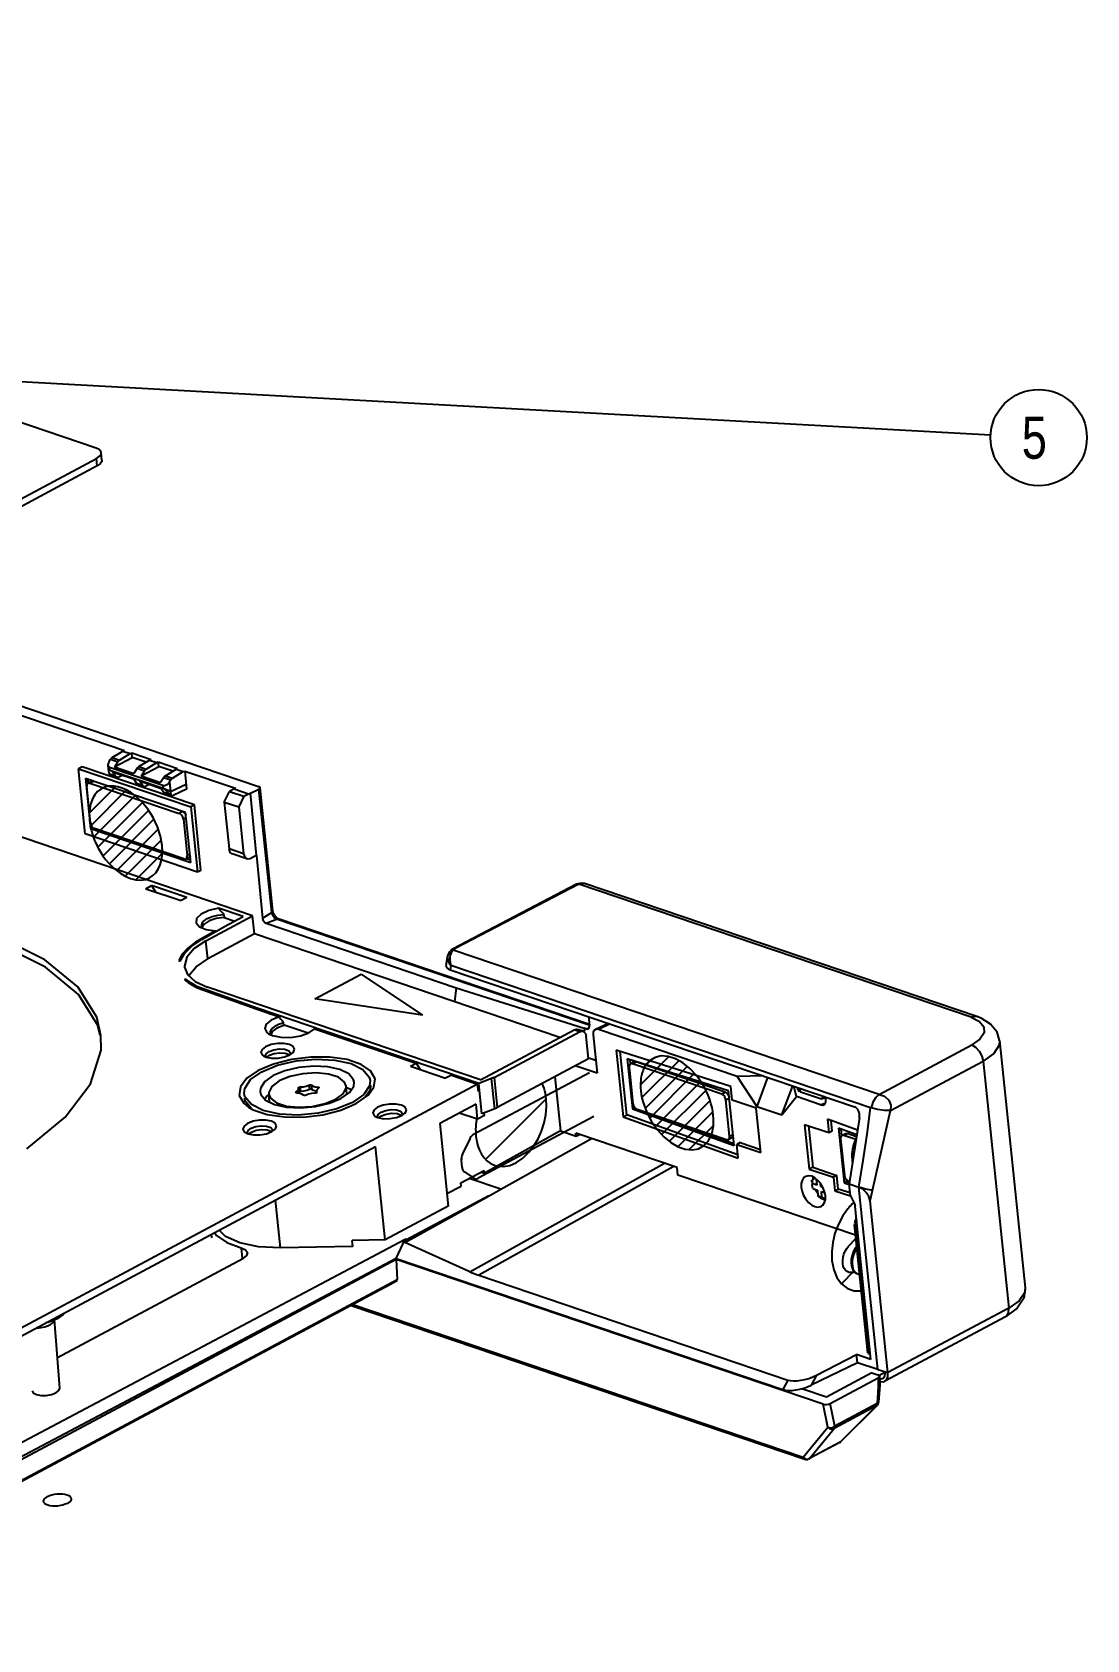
# Model space of a CAD drawing. Header units: millimetres. Extents: x 0 to 594, y 0 to 420.
# Drawn here: x 323 to 385.4, y 147.8 to 243 of the extents above; entities that cross this region are included whole.
import ezdxf

# ---------------------------------------------------------------- set-up
doc = ezdxf.new("R2010")
doc.units = ezdxf.units.MM
doc.header["$LTSCALE"] = 32.67
doc.layers.get('0').update_dxf_attribs({"linetype": 'CONTINUOUS'})
doc.layers.add('ASSEM_MEM', color=7, linetype='CONTINUOUS')
doc.styles.get("Standard").update_dxf_attribs({"font": 'txt', "width": 0.8})
doc.dimstyles.get("Standard").update_dxf_attribs({"dimtxt": 2.5, "dimasz": 3, "dimexe": 1.5, "dimexo": 1.2, "dimtad": 1, "dimdsep": 46, "dimtxsty": 'STANDARD', "dimblk": '_FILLED', "dimblk1": '_FILLED', "dimblk2": '_FILLED', "dimcen": 0.09, "dimazin": 2, "dimtol": 1, "dimtp": 0.01, "dimtm": 0.01, "dimtfac": 1, "dimtofl": 0, "dimtmove": 0, "dimatfit": 3, "dimldrblk": '_FILLED', "dimfxl": 1, "dimtolj": 1, "dimarcsym": 0})

# ---------------------------------------------------------------- blocks, each defined once
blk = doc.blocks.new('_FILLED')
at = {"color": 0, "linetype": 'BYBLOCK'}
blk.add_solid([(0, 0), (-1, 0.167), (-1, -0.167)], dxfattribs=at)
blk = doc.blocks.new('BALLOON_BL8', base_point=(382.576, 218.943))
at = {"color": 7, "linetype": 'CONTINUOUS'}
blk.add_circle((382.576, 218.943), 2.851, dxfattribs=at)
at = {"color": 7, "linetype": 'CONTINUOUS', "insert": (381.576, 220.193), "char_height": 2.5, "width": 2, "attachment_point": 1, "line_spacing_factor": 0.9}
blk.add_mtext('5', dxfattribs=at)

msp = doc.modelspace()

# ---------------------------------------------------------------- linework, layer by layer
at = {"layer": 'ASSEM_MEM', "color": 7, "linetype": 'CONTINUOUS'}
for p, q in [((172.163, 254.007), (336.402, 198.29)), ((326.784, 218.329), (283.777, 232.919)), ((327.132, 217.614), (327.085, 218.062)), ((319.356, 213.735), (326.806, 217.717)), ((326.852, 217.268), (319.403, 213.287)), ((326.852, 217.268), (326.806, 217.717)), ((311.09, 206.311), (328.464, 200.417)), ((336.051, 190.636), (302.447, 202.036)), ((327.738, 199.995), (328.371, 200.379)), ((327.738, 199.995), (328.167, 199.849)), ((327.872, 199.453), (328.918, 200.012)), ((328.167, 199.849), (328.8, 200.233)), ((328.371, 200.379), (328.464, 200.417)), ((328.371, 200.379), (328.8, 200.233)), ((328.8, 200.233), (328.893, 200.272)), ((328.893, 200.272), (330.037, 199.883)), ((328.918, 200.012), (328.893, 200.272)), ((329.753, 199.729), (328.918, 200.012)), ((325.964, 199.447), (325.746, 199.331)), ((325.746, 199.331), (332.396, 197.075)), ((326.146, 195.475), (325.746, 199.331)), ((332.613, 197.192), (325.964, 199.447)), ((327.486, 199.539), (327.523, 199.18)), ((327.557, 199.77), (327.64, 199.896)), ((330.727, 198.344), (327.582, 199.411)), ((327.599, 199.238), (327.582, 199.411)), ((327.934, 198.898), (327.584, 199.017)), ((327.608, 198.984), (327.584, 199.017)), ((330.745, 198.171), (327.599, 199.238)), ((327.64, 198.963), (327.608, 198.984)), ((327.64, 199.896), (328.069, 199.751)), ((327.65, 198.959), (327.64, 198.963)), ((328.008, 198.838), (327.65, 198.959)), ((327.742, 199.189), (327.975, 199.062)), ((327.742, 199.189), (327.934, 198.898)), ((327.872, 199.453), (328.069, 199.751)), ((327.872, 199.453), (329.016, 199.065)), ((328.994, 198.716), (327.975, 199.062)), ((329.213, 199.363), (329.016, 199.065)), ((329.213, 199.363), (329.642, 199.217)), ((329.311, 199.461), (329.944, 199.845)), ((329.311, 199.461), (329.74, 199.315)), ((329.445, 198.919), (330.491, 199.478)), ((329.445, 198.919), (329.642, 199.217)), ((329.74, 199.315), (330.373, 199.699)), ((329.944, 199.845), (330.037, 199.883)), ((329.944, 199.845), (330.373, 199.699)), ((330.373, 199.699), (330.466, 199.738)), ((330.466, 199.738), (331.61, 199.35)), ((330.491, 199.478), (330.466, 199.738)), ((331.326, 199.195), (330.491, 199.478)), ((330.884, 198.927), (331.517, 199.311)), ((331.313, 198.782), (331.946, 199.166)), ((331.517, 199.311), (331.61, 199.35)), ((331.517, 199.311), (331.946, 199.166)), ((331.946, 199.166), (332.039, 199.204)), ((332.039, 199.204), (335.042, 198.186)), ((332.039, 199.204), (332.143, 198.129)), ((332.085, 196.748), (326.15, 198.761)), ((326.15, 198.761), (326.457, 195.802)), ((326.453, 196.133), (326.23, 198.285)), ((326.326, 198.479), (326.302, 198.71)), ((326.511, 198.587), (326.303, 198.476)), ((326.384, 196.725), (327.954, 198.295)), ((326.625, 198.592), (326.417, 198.481)), ((326.417, 198.481), (331.708, 196.686)), ((326.444, 195.945), (328.581, 198.082)), ((328.008, 198.838), (328.05, 198.831)), ((328.05, 198.831), (328.121, 198.848)), ((328.326, 198.943), (328.121, 198.848)), ((328.994, 198.765), (329.185, 198.474)), ((329.542, 198.352), (329.185, 198.474)), ((329.617, 198.292), (329.259, 198.414)), ((329.351, 198.644), (329.583, 198.516)), ((329.351, 198.644), (329.542, 198.352)), ((329.445, 198.919), (330.589, 198.531)), ((330.643, 198.157), (329.583, 198.516)), ((329.617, 198.292), (329.658, 198.285)), ((329.658, 198.285), (329.73, 198.302)), ((329.935, 198.397), (329.73, 198.302)), ((330.786, 198.829), (330.589, 198.531)), ((330.602, 198.219), (330.793, 197.928)), ((330.727, 198.344), (330.745, 198.171)), ((330.884, 198.117), (330.745, 198.171)), ((330.786, 198.829), (331.215, 198.683)), ((330.884, 198.927), (331.313, 198.782)), ((331.046, 198.044), (330.884, 198.117)), ((331.192, 197.971), (331.046, 198.044)), ((331.215, 198.683), (331.132, 198.558)), ((331.132, 198.558), (331.215, 197.75)), ((332.117, 198.399), (331.192, 197.971)), ((332.143, 198.129), (331.339, 197.756)), ((334.949, 198.147), (334.672, 197.999)), ((335.042, 198.186), (334.949, 198.147)), ((334.949, 198.147), (335.807, 197.856)), ((335.918, 197.89), (336.424, 198.138)), ((337.18, 190.834), (336.424, 198.138)), ((337.246, 190.927), (336.492, 198.216)), ((326.625, 195.286), (329.088, 197.749)), ((326.881, 194.702), (329.521, 197.341)), ((331.143, 197.809), (330.793, 197.928)), ((331.225, 197.747), (330.868, 197.868)), ((331.143, 197.809), (331.178, 197.773)), ((331.178, 197.773), (331.215, 197.75)), ((331.215, 197.75), (331.225, 197.747)), ((331.225, 197.747), (331.275, 197.74)), ((331.275, 197.74), (331.339, 197.756)), ((332.613, 197.192), (332.396, 197.075)), ((332.396, 197.075), (332.795, 193.22)), ((332.986, 193.322), (332.613, 197.192)), ((334.372, 197.365), (334.672, 197.999)), ((334.372, 197.365), (335.23, 197.074)), ((334.372, 197.365), (334.66, 194.586)), ((334.672, 197.999), (335.53, 197.708)), ((335.53, 197.708), (335.23, 197.074)), ((335.23, 197.074), (335.518, 194.295)), ((335.53, 197.708), (335.807, 197.856)), ((335.807, 197.856), (335.908, 197.892)), ((336.274, 194.209), (335.918, 197.89)), ((327.197, 194.178), (329.893, 196.873)), ((327.569, 193.71), (330.208, 196.349)), ((331.916, 196.797), (331.708, 196.686)), ((332.117, 196.434), (331.95, 196.344)), ((331.95, 196.344), (332.173, 194.192)), ((332.391, 193.789), (332.085, 196.748)), ((332.795, 193.22), (326.146, 195.475)), ((326.457, 195.802), (326.595, 195.877)), ((326.457, 195.802), (332.391, 193.789)), ((331.986, 193.996), (326.695, 195.791)), ((328.002, 193.303), (330.464, 195.765)), ((328.51, 192.97), (330.644, 195.105)), ((329.138, 192.759), (330.704, 194.324)), ((332.34, 194.282), (332.173, 194.192)), ((335.518, 194.295), (334.66, 194.586)), ((335.704, 194.006), (334.846, 194.297)), ((335.911, 194.032), (336.255, 194.215)), ((336.274, 194.209), (336.634, 190.495)), ((332.308, 194.111), (332.1, 194)), ((332.378, 193.915), (332.102, 194.008)), ((332.986, 193.322), (332.795, 193.22)), ((329.727, 192.236), (330.073, 192.421)), ((332.161, 191.713), (330.073, 192.421)), ((330.073, 192.421), (330.306, 192.04)), ((355.223, 192.494), (347.922, 188.683)), ((355.351, 192.506), (348.033, 188.686)), ((378.579, 184.626), (355.351, 192.506)), ((355.352, 192.506), (355.477, 192.55)), ((355.477, 192.55), (355.613, 192.559)), ((355.613, 192.559), (355.7, 192.54)), ((378.91, 184.667), (355.7, 192.54)), ((329.727, 192.236), (331.814, 191.528)), ((332.161, 191.713), (331.814, 191.528)), ((333.1, 190.264), (333.363, 190.465)), ((333.279, 189.154), (336.051, 190.636)), ((335.488, 190.585), (334.024, 191.081)), ((334.35, 190.711), (334.368, 190.532)), ((334.368, 190.532), (334.993, 190.32)), ((334.389, 189.997), (335.488, 190.585)), ((336.162, 189.56), (336.051, 190.636)), ((336.634, 190.495), (337.18, 190.834)), ((336.851, 190.186), (337.459, 190.44)), ((337.229, 190.667), (337.18, 190.834)), ((337.459, 190.44), (337.565, 190.446)), ((355.971, 184.16), (337.459, 190.44)), ((355.984, 184.198), (337.565, 190.446)), ((333.843, 189.746), (332.676, 189.067)), ((332.91, 189.97), (333.301, 189.814)), ((333.014, 190.033), (333.1, 190.264)), ((333.088, 189.899), (333.014, 190.033)), ((333.048, 189.218), (334.389, 189.997)), ((333.301, 189.814), (333.843, 189.746)), ((336.162, 189.56), (333.391, 188.078)), ((333.843, 189.746), (333.901, 189.713)), ((354.239, 183.427), (336.162, 189.56)), ((336.851, 190.186), (348.106, 186.368)), ((332.684, 188.984), (332.676, 189.067)), ((333.391, 188.078), (333.279, 189.154)), ((347.731, 188.546), (347.615, 188.362)), ((347.795, 188.589), (347.732, 188.547)), ((347.916, 188.604), (347.795, 188.589)), ((347.916, 188.604), (347.858, 188.547)), ((347.947, 188.631), (347.916, 188.604)), ((373.127, 180.051), (347.916, 188.604)), ((347.586, 188.251), (347.493, 187.697)), ((347.615, 188.362), (347.586, 188.249)), ((347.69, 187.833), (347.777, 187.695)), ((347.724, 188.033), (347.739, 187.873)), ((347.777, 187.695), (347.734, 187.441)), ((347.739, 187.873), (347.777, 187.695)), ((347.773, 188.392), (347.744, 188.292)), ((372.631, 179.263), (347.777, 187.695)), ((332.109, 186.769), (332.098, 186.878)), ((339.739, 185.716), (342.476, 187.179)), ((342.476, 187.179), (346.113, 184.75)), ((347.734, 187.441), (371.682, 179.317)), ((333.1, 186.248), (336.252, 185.118)), ((333.171, 186.285), (333.178, 186.22)), ((336.323, 185.155), (333.173, 186.284)), ((349.537, 180.914), (333.378, 186.396)), ((346.113, 184.75), (339.739, 185.716)), ((348.106, 186.368), (348.007, 185.542)), ((348.106, 186.368), (355.68, 183.98)), ((336.252, 185.118), (337.62, 184.654)), ((349.438, 180.706), (336.323, 185.155)), ((336.323, 185.155), (336.329, 185.092)), ((337.089, 183.711), (337.176, 183.942)), ((337.176, 183.942), (337.439, 184.142)), ((337.897, 184.128), (337.482, 183.976)), ((337.897, 184.128), (337.879, 184.307)), ((337.916, 184.182), (339.34, 183.699)), ((339.368, 183.709), (339.691, 183.928)), ((339.709, 183.946), (339.688, 183.926)), ((339.691, 183.928), (339.709, 183.946)), ((339.709, 183.946), (345.731, 181.903)), ((349.537, 180.914), (355.081, 183.877)), ((350.343, 181.064), (355.402, 183.768)), ((355.402, 183.768), (355.081, 183.877)), ((355.609, 183.793), (355.288, 183.903)), ((355.402, 183.768), (355.536, 183.805)), ((355.536, 183.805), (355.609, 183.793)), ((355.795, 183.941), (355.68, 183.98)), ((355.68, 183.98), (355.698, 183.803)), ((355.795, 183.941), (355.881, 183.976)), ((355.795, 183.941), (355.896, 183.939)), ((355.927, 184.661), (355.981, 184.137)), ((357.113, 184.259), (356.335, 183.899)), ((357.213, 184.225), (356.514, 183.901)), ((364.737, 181.112), (356.514, 183.901)), ((378.579, 184.626), (379.071, 184.381)), ((379.071, 184.381), (379.337, 184.061)), ((327.076, 182.68), (327.074, 183.552)), ((336.986, 183.647), (337.231, 183.534)), ((337.172, 183.562), (337.089, 183.711)), ((355.934, 182.16), (355.795, 183.505)), ((356.203, 183.574), (356.438, 181.304)), ((373.127, 180.051), (378.61, 182.981)), ((379.099, 183.325), (378.61, 182.981)), ((380.265, 183.252), (381.781, 168.609)), ((337.288, 181.855), (336.38, 181.473)), ((336.685, 182.341), (336.842, 182.268)), ((336.813, 182.337), (336.85, 182.458)), ((336.842, 182.268), (337.169, 182.203)), ((336.85, 182.458), (337.022, 182.596)), ((336.902, 182.256), (337.046, 182.372)), ((337.022, 182.596), (337.301, 182.699)), ((337.046, 182.372), (337.324, 182.474)), ((337.931, 182.273), (338.25, 182.396)), ((338.25, 182.396), (338.428, 182.521)), ((338.305, 182.491), (338.282, 182.418)), ((345.384, 181.718), (345.731, 181.903)), ((345.731, 181.903), (345.964, 181.521)), ((355.934, 182.16), (350.529, 179.271)), ((355.956, 182.224), (356.357, 182.088)), ((364.349, 180.522), (357.572, 182.677)), ((357.572, 182.677), (357.981, 178.732)), ((358.189, 178.843), (357.799, 182.605)), ((364.216, 180.265), (358.224, 182.171)), ((358.224, 182.171), (358.532, 179.194)), ((358.375, 182.122), (358.402, 181.858)), ((358.413, 181.865), (358.621, 181.976)), ((358.527, 181.869), (358.735, 181.98)), ((363.818, 180.074), (358.527, 181.869)), ((364.025, 180.185), (358.735, 181.98)), ((359.01, 180.628), (360.683, 182.301)), ((359.093, 179.872), (361.288, 182.066)), ((359.289, 181.748), (359.715, 182.174)), ((373.805, 179.094), (379.288, 182.024)), ((379.288, 182.024), (380.802, 167.4)), ((336.595, 181.4), (337.521, 181.782)), ((337.962, 181.454), (337.274, 181.169)), ((342.061, 180.778), (342.023, 180.928)), ((343.293, 180.98), (343.032, 181.447)), ((343.229, 180.475), (343.293, 180.98)), ((345.384, 181.718), (347.472, 181.009)), ((347.819, 181.195), (347.472, 181.009)), ((347.819, 181.195), (349.369, 180.669)), ((350.193, 180.996), (349.438, 180.706)), ((350.379, 179.203), (350.193, 180.996)), ((350.343, 181.064), (350.529, 179.271)), ((353.942, 181.095), (354.273, 177.897)), ((356.438, 181.304), (355.15, 181.741)), ((358.34, 181.673), (358.563, 179.521)), ((359.286, 179.225), (361.783, 181.721)), ((359.551, 178.65), (362.206, 181.304)), ((366.279, 181.15), (364.737, 181.112)), ((364.737, 181.112), (365.885, 179.347)), ((366.532, 181.064), (365.885, 179.347)), ((349.369, 180.669), (304.189, 156.521)), ((335.323, 180.506), (335.259, 180)), ((336.517, 180.433), (336.491, 180.202)), ((336.491, 180.202), (336.529, 180.052)), ((336.529, 180.052), (336.812, 179.714)), ((336.766, 179.769), (336.87, 179.924)), ((336.87, 179.924), (337.012, 180.023)), ((337.057, 179.592), (337.007, 180.074)), ((338.632, 180.146), (338.614, 180.167)), ((338.681, 180.134), (338.632, 180.146)), ((338.64, 180.152), (338.636, 180.198)), ((338.835, 180.113), (338.681, 180.134)), ((338.769, 180.392), (338.756, 180.436)), ((338.756, 180.436), (338.784, 180.167)), ((338.768, 180.357), (338.769, 180.392)), ((338.797, 180.122), (338.77, 180.391)), ((338.806, 180.488), (338.868, 180.498)), ((338.868, 180.498), (339.051, 180.513)), ((338.895, 180.229), (338.868, 180.498)), ((339.079, 180.244), (338.895, 180.229)), ((339.255, 180.283), (339.079, 180.244)), ((339.407, 180.34), (339.255, 180.283)), ((339.379, 180.609), (339.407, 180.34)), ((339.464, 180.356), (339.407, 180.34)), ((339.525, 180.355), (339.464, 180.356)), ((339.566, 180.339), (339.525, 180.355)), ((339.566, 180.339), (339.538, 180.608)), ((339.722, 180.124), (339.539, 180.108)), ((339.655, 180.281), (339.566, 180.339)), ((339.782, 180.24), (339.655, 180.281)), ((339.784, 180.134), (339.722, 180.124)), ((339.754, 180.509), (339.908, 180.488)), ((339.825, 180.185), (339.82, 180.231)), ((339.82, 180.23), (339.834, 180.186)), ((339.834, 180.186), (339.839, 180.136)), ((339.908, 180.488), (339.915, 180.42)), ((340.97, 179.77), (341.403, 180.097)), ((341.278, 179.811), (341.776, 180.161)), ((341.633, 180.061), (341.582, 180.548)), ((341.588, 180.492), (341.834, 180.369)), ((341.834, 180.369), (341.88, 180.314)), ((342.624, 180.05), (341.957, 179.581)), ((342.172, 179.508), (342.897, 180.019)), ((343.001, 180.302), (342.737, 179.907)), ((342.897, 180.019), (343.229, 180.475)), ((343.034, 180.607), (343.001, 180.302)), ((349.416, 180.22), (349.369, 180.669)), ((349.416, 180.22), (349.485, 180.257)), ((349.434, 180.275), (349.485, 180.257)), ((349.624, 178.912), (349.438, 180.706)), ((359.875, 178.134), (362.57, 180.828)), ((360.256, 177.674), (362.877, 180.296)), ((363.818, 180.074), (364.025, 180.185)), ((364.551, 177.025), (364.216, 180.265)), ((364.433, 179.719), (364.349, 180.522)), ((367.38, 178.84), (368.026, 180.557)), ((367.38, 178.84), (368.233, 179.926)), ((368.233, 179.926), (368.088, 180.536)), ((369.671, 179.438), (368.233, 179.926)), ((368.321, 180.339), (368.308, 180.461)), ((368.471, 180.212), (368.457, 180.353)), ((368.471, 180.212), (369.731, 179.784)), ((369.731, 179.784), (369.871, 179.931)), ((335.626, 179.632), (335.574, 179.835)), ((335.99, 179.199), (335.626, 179.632)), ((336.812, 179.714), (337.336, 179.453)), ((337.336, 179.453), (338.052, 179.294)), ((338.049, 179.367), (338.781, 179.293)), ((338.052, 179.294), (338.888, 179.252)), ((338.888, 179.252), (339.763, 179.332)), ((341.032, 179.199), (339.924, 178.939)), ((340.337, 179.508), (340.97, 179.77)), ((341.957, 179.581), (341.032, 179.199)), ((343.477, 178.872), (343.649, 179.01)), ((349.273, 179.481), (347.125, 178.333)), ((349.366, 178.585), (349.273, 179.481)), ((350.379, 179.203), (349.624, 178.912)), ((349.781, 178.807), (349.763, 178.986)), ((349.833, 176.207), (353.427, 179.801)), ((358.67, 179.268), (358.532, 179.194)), ((358.532, 179.194), (364.551, 177.025)), ((358.669, 179.279), (358.67, 179.268)), ((358.67, 179.268), (358.684, 179.263)), ((358.805, 179.179), (364.096, 177.384)), ((360.698, 177.276), (363.123, 179.702)), ((361.218, 176.957), (363.291, 179.029)), ((364.06, 179.732), (364.26, 179.839)), ((364.283, 177.58), (364.06, 179.732)), ((365.862, 179.233), (364.433, 179.719)), ((366.134, 176.606), (365.862, 179.233)), ((365.885, 179.347), (367.38, 178.84)), ((369.671, 179.438), (369.952, 179.557)), ((369.731, 179.784), (369.933, 179.874)), ((369.981, 179.765), (369.967, 179.898)), ((372.602, 173.748), (373.805, 179.094)), ((335.784, 177.915), (335.957, 178.053)), ((338.754, 178.832), (337.635, 178.888)), ((339.924, 178.939), (338.754, 178.832)), ((343.311, 178.755), (343.469, 178.682)), ((343.439, 178.751), (343.477, 178.872)), ((343.469, 178.682), (343.795, 178.617)), ((343.528, 178.67), (343.672, 178.786)), ((344.557, 178.686), (344.877, 178.81)), ((344.877, 178.81), (345.055, 178.935)), ((344.931, 178.905), (344.908, 178.832)), ((347.125, 178.333), (347.631, 173.447)), ((349.366, 178.585), (348.282, 178.952)), ((349.781, 178.807), (349.366, 178.585)), ((357.981, 178.732), (358.189, 178.843)), ((357.981, 178.732), (364.789, 176.279)), ((364.769, 176.472), (358.189, 178.843)), ((360.737, 178.524), (364.538, 177.154)), ((361.873, 176.772), (363.324, 178.222)), ((370.152, 177.778), (368.722, 178.263)), ((368.722, 178.263), (368.994, 175.636)), ((368.95, 178.186), (369.202, 175.747)), ((371.848, 177.94), (370.069, 178.581)), ((370.069, 178.581), (370.152, 177.778)), ((370.36, 177.889), (370.297, 178.499)), ((371.806, 177.667), (370.722, 178.057)), ((370.722, 178.057), (371.058, 174.818)), ((371.961, 178.683), (371.363, 174.757)), ((335.619, 177.798), (335.777, 177.725)), ((335.747, 177.794), (335.784, 177.915)), ((335.777, 177.725), (336.103, 177.661)), ((335.836, 177.714), (335.98, 177.829)), ((336.865, 177.73), (337.185, 177.853)), ((337.185, 177.853), (337.363, 177.978)), ((337.239, 177.949), (337.216, 177.875)), ((354.273, 177.897), (349.779, 175.388)), ((350.732, 174.444), (356.11, 177.447)), ((354.273, 177.897), (355.202, 177.582)), ((361.172, 175.73), (355.184, 177.761)), ((355.202, 177.582), (355.184, 177.761)), ((355.202, 177.582), (355.395, 177.689)), ((364.21, 177.389), (364.417, 177.5)), ((364.283, 177.58), (364.483, 177.687)), ((364.912, 177.202), (364.704, 177.091)), ((364.704, 177.091), (366.134, 176.606)), ((364.789, 176.279), (364.704, 177.091)), ((364.912, 177.202), (366.115, 176.794)), ((370.36, 177.889), (370.152, 177.778)), ((370.852, 177.428), (371.075, 175.276)), ((370.874, 178.003), (370.915, 177.613)), ((370.925, 177.62), (371.133, 177.731)), ((371.039, 177.624), (371.247, 177.736)), ((371.762, 177.379), (371.039, 177.624)), ((371.789, 177.552), (371.247, 177.736)), ((304.512, 156.22), (343.318, 176.961)), ((343.888, 171.447), (343.318, 176.961)), ((371.522, 176.34), (371.619, 176.437)), ((348.376, 174.811), (349.762, 175.552)), ((348.909, 169.554), (360.435, 175.98)), ((360.945, 175.771), (349.439, 169.346)), ((349.582, 175.455), (349.779, 175.388)), ((349.779, 175.388), (349.762, 175.552)), ((361.218, 175.281), (361.172, 175.73)), ((371.741, 171.712), (361.218, 175.281)), ((369.202, 175.747), (368.994, 175.636)), ((368.994, 175.636), (370.424, 175.151)), ((369.331, 175.112), (369.142, 175.205)), ((369.202, 175.747), (370.632, 175.262)), ((369.23, 175.162), (369.215, 175.103)), ((370.632, 175.262), (370.424, 175.151)), ((370.716, 174.45), (370.632, 175.262)), ((347.554, 174.182), (348.395, 174.631)), ((348.395, 174.631), (348.376, 174.811)), ((350.732, 174.444), (348.871, 175.075)), ((350.041, 174.058), (350.732, 174.444)), ((369.157, 174.881), (369.158, 174.986)), ((369.329, 175.097), (369.158, 174.986)), ((369.174, 174.842), (369.183, 174.773)), ((369.18, 174.634), (369.177, 174.657)), ((369.447, 174.683), (369.183, 174.773)), ((369.215, 175.103), (369.21, 175.028)), ((369.213, 174.475), (369.478, 174.385)), ((369.512, 174.963), (369.331, 175.112)), ((369.354, 174.427), (369.476, 174.221)), ((369.413, 175.015), (369.447, 174.683)), ((369.478, 174.385), (369.513, 174.053)), ((369.675, 174.771), (369.512, 174.963)), ((369.685, 174.602), (369.667, 174.781)), ((369.808, 174.546), (369.675, 174.771)), ((369.685, 174.602), (369.753, 174.64)), ((369.797, 174.564), (369.685, 174.602)), ((369.716, 174.304), (369.878, 174.249)), ((369.75, 173.972), (369.716, 174.304)), ((369.902, 174.306), (369.808, 174.546)), ((369.95, 174.066), (369.902, 174.306)), ((370.424, 175.151), (370.508, 174.339)), ((370.508, 174.339), (370.716, 174.45)), ((370.508, 174.339), (371.439, 174.043)), ((371.418, 174.227), (370.716, 174.45)), ((371.196, 174.892), (371.058, 174.818)), ((371.058, 174.818), (371.353, 174.724)), ((371.181, 175.034), (371.196, 174.892)), ((371.196, 174.892), (371.375, 174.835)), ((371.317, 174.934), (371.387, 174.911)), ((371.363, 174.757), (371.935, 174.563)), ((371.438, 174.04), (371.363, 174.757)), ((373.054, 163.758), (371.935, 174.564)), ((337.383, 173.789), (337.675, 170.963)), ((347.631, 173.447), (343.888, 171.447)), ((345.064, 171.279), (350.041, 174.058)), ((345.15, 171.46), (350.04, 174.066)), ((369.593, 174.006), (369.513, 174.053)), ((369.59, 173.993), (369.513, 174.053)), ((369.669, 173.932), (369.59, 173.993)), ((369.674, 173.979), (369.593, 174.006)), ((369.75, 173.871), (369.669, 173.932)), ((369.75, 173.972), (369.674, 173.979)), ((369.75, 173.972), (369.835, 173.91)), ((369.838, 173.826), (369.75, 173.871)), ((369.835, 173.91), (369.922, 173.847)), ((369.926, 173.796), (369.838, 173.826)), ((369.901, 173.65), (369.95, 173.842)), ((369.95, 173.842), (369.95, 174.066)), ((371.357, 173.374), (371.338, 173.352)), ((371.438, 174.04), (371.65, 173.616)), ((372.647, 164.357), (371.708, 173.427)), ((373.655, 163.58), (372.602, 173.748)), ((371.673, 172.366), (371.673, 172.362)), ((372.46, 164.762), (371.675, 172.34)), ((371.687, 172.466), (371.676, 172.388)), ((371.688, 172.463), (371.687, 172.466)), ((371.826, 172.288), (371.732, 172.319)), ((372.52, 164.708), (371.732, 172.319)), ((371.749, 172.433), (371.733, 172.319)), ((371.769, 172.526), (371.749, 172.433)), ((371.749, 172.433), (371.813, 172.411)), ((371.794, 172.6), (371.769, 172.526)), ((305.131, 150.328), (345.07, 171.487)), ((333.64, 171.562), (333.617, 171.776)), ((333.797, 171.873), (333.91, 171.698)), ((333.91, 171.698), (334.514, 171.287)), ((334.444, 171.65), (334.098, 172.007)), ((335.284, 171.261), (334.444, 171.65)), ((343.888, 171.447), (341.95, 171.408)), ((341.987, 171.049), (341.95, 171.408)), ((344.538, 170.344), (345.07, 171.487)), ((345.064, 171.279), (345.15, 171.46)), ((345.15, 171.46), (345.07, 171.487)), ((334.514, 171.287), (335.364, 170.978)), ((336.399, 171.025), (335.284, 171.261)), ((335.364, 170.978), (335.43, 170.339)), ((337.675, 170.963), (336.399, 171.025)), ((341.987, 171.049), (337.675, 170.963)), ((348.909, 169.554), (345.064, 171.279)), ((371.807, 171.074), (371.697, 170.909)), ((344.538, 170.344), (304.078, 148.909)), ((344.54, 170.283), (305.081, 149.193)), ((324.502, 164.485), (335.461, 170.342)), ((344.538, 170.344), (367.431, 162.578)), ((369.811, 161.71), (344.54, 170.283)), ((344.54, 170.283), (344.607, 169.097)), ((370.904, 168.841), (371.664, 169.601)), ((371.818, 169.448), (371.981, 169.388)), ((344.162, 168.776), (304.841, 147.76)), ((304.914, 147.882), (344.607, 169.097)), ((344.559, 168.989), (344.162, 168.776)), ((349.439, 169.346), (367.719, 163.144)), ((381.781, 168.609), (381.75, 168.324)), ((341.883, 167.558), (368.734, 158.449)), ((341.98, 167.61), (368.633, 158.568)), ((324.641, 162.667), (324.329, 166.731)), ((380.607, 166.888), (373.465, 163.071)), ((380.802, 167.4), (373.655, 163.58)), ((372.52, 164.708), (372.556, 164.696)), ((372.556, 164.696), (372.606, 164.749)), ((371.845, 164.168), (369.115, 162.831)), ((369.418, 163.428), (371.796, 164.646)), ((372.647, 164.357), (371.796, 164.646)), ((371.845, 164.168), (371.796, 164.646)), ((373.054, 163.758), (371.845, 164.168)), ((373.054, 163.758), (373.655, 163.58)), ((367.719, 163.144), (367.431, 162.578)), ((369.418, 163.428), (369.115, 162.831)), ((372.704, 163.574), (370.014, 162.136)), ((370.23, 161.749), (373.071, 163.268)), ((372.704, 163.574), (373.064, 163.452)), ((373.071, 163.268), (373.082, 162.745)), ((373.157, 162.807), (373.082, 162.745)), ((373.166, 162.837), (373.105, 161.832)), ((373.124, 163.421), (373.505, 163.624)), ((373.155, 163.367), (373.166, 162.842)), ((373.166, 162.837), (373.157, 162.807)), ((373.165, 163.061), (373.377, 163.04)), ((373.166, 162.843), (373.166, 162.837)), ((373.343, 163.233), (373.217, 163.165)), ((373.343, 163.233), (373.469, 163.372)), ((373.377, 163.04), (373.465, 163.071)), ((373.469, 163.372), (373.505, 163.624)), ((373.641, 163.321), (373.655, 163.58)), ((370.014, 162.136), (368.565, 162.628)), ((373.082, 162.745), (373.022, 161.749)), ((370.097, 160.343), (369.811, 161.71)), ((370.511, 160.407), (370.23, 161.749)), ((372.977, 161.608), (370.466, 160.266)), ((373.022, 161.749), (370.511, 160.407)), ((372.977, 161.608), (370.831, 159.469)), ((373.017, 161.637), (370.872, 159.498)), ((373.002, 161.645), (372.977, 161.608)), ((373.017, 161.637), (372.977, 161.608)), ((368.633, 158.568), (370.097, 160.343)), ((369.002, 158.491), (370.466, 160.266)), ((370.801, 159.446), (368.972, 158.468)), ((370.831, 159.469), (369.002, 158.491)), ((370.831, 159.469), (370.801, 159.446)), ((370.872, 159.498), (370.831, 159.469)), ((368.881, 158.458), (369.002, 158.491)), ((368.972, 158.468), (369.002, 158.491))]:
    msp.add_line(p, q, dxfattribs=at)
at = {"layer": 'ASSEM_MEM', "color": 40, "linetype": 'CONTINUOUS'}
for p, q in [((349.129, 177.692), (355.985, 181.356)), ((356.254, 178.756), (349.398, 175.092)), ((348.898, 177.43), (348.473, 176.534)), ((348.45, 175.727), (348.405, 176.162)), ((348.584, 175.464), (349.14, 175.092)), ((371.65, 173.616), (371.698, 173.519)), ((371.323, 171.061), (371.76, 171.523)), ((371.705, 169.516), (371.484, 169.502))]:
    msp.add_line(p, q, dxfattribs=at)
at = {"layer": 'ASSEM_MEM', "color": 7, "linetype": 'CONTINUOUS'}
for points in [[(327.085, 218.062), (327.072, 218.116), (326.971, 218.236), (326.784, 218.329)], [(326.806, 217.717), (326.985, 217.843), (327.076, 217.981), (327.085, 218.062)], [(327.132, 217.614), (327.123, 217.532), (327.031, 217.395), (326.852, 217.268)], [(327.738, 199.995), (327.71, 199.974), (327.686, 199.953), (327.664, 199.928), (327.64, 199.896)], [(327.599, 199.238), (327.524, 199.257), (327.529, 199.238)], [(328.069, 199.751), (328.093, 199.783), (328.115, 199.807), (328.139, 199.829), (328.167, 199.849)], [(329.311, 199.461), (329.283, 199.441), (329.259, 199.419), (329.237, 199.395), (329.213, 199.363)], [(329.642, 199.217), (329.666, 199.249), (329.688, 199.274), (329.712, 199.295), (329.74, 199.315)], [(326.303, 198.476), (326.289, 198.467), (326.26, 198.436), (326.239, 198.394), (326.229, 198.343), (326.23, 198.285)], [(326.417, 198.481), (326.37, 198.49), (326.326, 198.486), (326.303, 198.476)], [(327.514, 198.299), (327.278, 198.239), (327.062, 198.134), (326.867, 197.981), (326.705, 197.791), (326.571, 197.556), (326.471, 197.286)], [(327.616, 198.31), (327.602, 198.309), (327.582, 198.308), (327.569, 198.306), (327.548, 198.304), (327.535, 198.302), (327.514, 198.299)], [(329.053, 197.777), (328.816, 197.946), (328.568, 198.089), (328.326, 198.195), (328.08, 198.27), (327.848, 198.308), (327.616, 198.31)], [(327.934, 198.898), (327.985, 198.849), (328.008, 198.838)], [(329.259, 198.414), (329.236, 198.424), (329.185, 198.474)], [(329.542, 198.352), (329.593, 198.303), (329.617, 198.292)], [(330.884, 198.927), (330.856, 198.907), (330.832, 198.886), (330.81, 198.861), (330.786, 198.829)], [(331.215, 198.683), (331.239, 198.716), (331.261, 198.74), (331.285, 198.762), (331.313, 198.782)], [(326.471, 197.286), (326.433, 197.131), (326.405, 196.968), (326.388, 196.798), (326.381, 196.622), (326.385, 196.441), (326.399, 196.255)], [(330.689, 194.8), (330.591, 195.346), (330.413, 195.899), (330.156, 196.447), (329.84, 196.948), (329.465, 197.401), (329.053, 197.777)], [(330.868, 197.868), (330.845, 197.878), (330.793, 197.928)], [(326.399, 196.255), (326.401, 196.236), (326.403, 196.217), (326.405, 196.198), (326.409, 196.17), (326.411, 196.151), (326.414, 196.127)], [(326.414, 196.127), (326.427, 196.041), (326.442, 195.955), (326.462, 195.858), (326.481, 195.771), (326.505, 195.674), (326.53, 195.581)], [(326.453, 196.133), (326.464, 196.071), (326.486, 196.009), (326.517, 195.949), (326.555, 195.895), (326.599, 195.849), (326.647, 195.814), (326.695, 195.791)], [(331.95, 196.344), (331.938, 196.406), (331.917, 196.468), (331.886, 196.528), (331.847, 196.582), (331.803, 196.628), (331.756, 196.663), (331.708, 196.686)], [(331.916, 196.797), (331.964, 196.774), (332.011, 196.739), (332.055, 196.693), (332.094, 196.639), (332.097, 196.633)], [(326.53, 195.581), (326.542, 195.542), (326.556, 195.493), (326.568, 195.454), (326.584, 195.406), (326.597, 195.367), (326.614, 195.316)], [(326.614, 195.316), (326.653, 195.21), (326.699, 195.094), (326.748, 194.979), (326.8, 194.865), (326.85, 194.762), (326.911, 194.645)], [(326.911, 194.645), (327.041, 194.418), (327.188, 194.191), (327.347, 193.974), (327.515, 193.771), (327.692, 193.582), (327.876, 193.409)], [(330.659, 193.944), (330.672, 194.017), (330.684, 194.1), (330.693, 194.176), (330.7, 194.262), (330.704, 194.34), (330.707, 194.43)], [(330.707, 194.43), (330.707, 194.484), (330.705, 194.547), (330.703, 194.611), (330.7, 194.667), (330.695, 194.732), (330.689, 194.8)], [(332.1, 194), (332.114, 194.009), (332.143, 194.04), (332.164, 194.083), (332.174, 194.134), (332.173, 194.192)], [(334.845, 194.298), (334.729, 194.386), (334.66, 194.586)], [(335.518, 194.295), (335.587, 194.095), (335.703, 194.007)], [(327.876, 193.409), (328.183, 193.167), (328.499, 192.976), (328.815, 192.84), (329.133, 192.76), (329.431, 192.742), (329.715, 192.785)], [(329.715, 192.785), (329.939, 192.872), (330.146, 193.007), (330.319, 193.181), (330.467, 193.4), (330.581, 193.657), (330.659, 193.944)], [(331.986, 193.996), (332.033, 193.986), (332.076, 193.991), (332.1, 194)], [(332.353, 194.155), (332.351, 194.151), (332.322, 194.12), (332.308, 194.111)], [(335.703, 194.007), (335.731, 193.999), (335.911, 194.032)], [(355.704, 192.539), (355.525, 192.57), (355.222, 192.494)], [(355.225, 192.496), (355.237, 192.501), (355.351, 192.506)], [(334.024, 191.081), (333.453, 190.948), (333, 190.735), (332.736, 190.476), (332.701, 190.209), (332.91, 189.97)], [(333.363, 190.465), (333.65, 190.585), (333.989, 190.67), (334.35, 190.711)], [(334.368, 190.532), (333.895, 190.468), (333.477, 190.332)], [(334.35, 190.711), (334.244, 190.826), (334.135, 190.95), (334.024, 191.081)], [(337.18, 190.834), (337.241, 190.897), (337.246, 190.927)], [(337.459, 190.44), (337.331, 190.523), (337.229, 190.667)], [(337.565, 190.446), (337.482, 190.494), (337.375, 190.609), (337.286, 190.77), (337.246, 190.927)], [(327.019, 183.54), (326.872, 184.17), (325.749, 185.977), (323.797, 187.581), (321.09, 188.922), (317.749, 189.944)], [(333.477, 190.332), (333.176, 190.145), (333.054, 189.959)], [(327.074, 183.552), (326.825, 184.619), (325.702, 186.425), (323.75, 188.03), (321.044, 189.371)], [(332.676, 189.067), (332.211, 188.721), (331.871, 188.352), (331.673, 187.978)], [(331.767, 187.967), (332.009, 188.404), (332.446, 188.83), (333.048, 189.218)], [(333.279, 189.154), (332.586, 188.689), (332.152, 188.176), (332.017, 187.656), (332.021, 187.599)], [(347.922, 188.683), (347.869, 188.653), (347.732, 188.547)], [(347.858, 188.547), (347.811, 188.477), (347.773, 188.392)], [(348.033, 188.686), (347.932, 188.687), (347.922, 188.683)], [(348.033, 188.686), (347.986, 188.659), (347.947, 188.631)], [(331.673, 187.978), (331.72, 187.973), (331.767, 187.967)], [(332.021, 187.599), (332.189, 187.163), (332.657, 186.732), (333.378, 186.396)], [(332.264, 187.101), (332.698, 187.614), (333.391, 188.078)], [(347.586, 188.249), (347.584, 188.237), (347.583, 188.159), (347.597, 188.066), (347.632, 187.958), (347.69, 187.833)], [(347.744, 188.292), (347.727, 188.173), (347.724, 188.033)], [(332.098, 186.878), (332.058, 186.86), (332.017, 186.843)], [(332.017, 186.843), (332.228, 186.673), (332.481, 186.516), (332.773, 186.373), (333.1, 186.248)], [(333.173, 186.284), (332.746, 186.454), (332.384, 186.654), (332.098, 186.878)], [(378.579, 184.626), (378.797, 184.685), (378.909, 184.667)], [(337.62, 184.654), (337.153, 184.46), (336.853, 184.215), (336.763, 183.954), (336.895, 183.716), (336.986, 183.647)], [(337.482, 183.976), (337.204, 183.774), (337.137, 183.624)], [(337.439, 184.142), (337.571, 184.205), (337.719, 184.26), (337.879, 184.307)], [(337.62, 184.654), (337.706, 184.538), (337.792, 184.422), (337.879, 184.307)], [(355.081, 183.877), (355.214, 183.914), (355.287, 183.903)], [(355.609, 183.793), (355.661, 183.768), (355.752, 183.66), (355.795, 183.505)], [(380.266, 183.25), (380.115, 183.747), (379.733, 184.219), (379.169, 184.566), (378.909, 184.667)], [(379.337, 184.061), (379.348, 183.697), (379.099, 183.325)], [(336.82, 182.881), (336.61, 182.721), (336.54, 182.548), (336.622, 182.389), (336.685, 182.341)], [(337.52, 183.072), (337.14, 183.004), (336.82, 182.881)], [(337.231, 183.534), (337.722, 183.435), (338.297, 183.434), (338.874, 183.529), (339.368, 183.709)], [(338.531, 182.729), (338.449, 182.888), (338.228, 183.009), (337.902, 183.073), (337.52, 183.072)], [(378.61, 182.981), (378.845, 182.846), (379.057, 182.617), (379.213, 182.328), (379.288, 182.024)], [(380.266, 183.25), (380.235, 182.961), (379.915, 182.47), (379.288, 182.024)], [(322.676, 176.83), (324.956, 178.705), (326.445, 180.683), (327.076, 182.68)], [(336.857, 182.265), (336.818, 182.31), (336.813, 182.337)], [(337.169, 182.203), (337.551, 182.205), (337.931, 182.273)], [(343.032, 181.447), (342.466, 181.835), (341.642, 182.115), (340.626, 182.263), (339.501, 182.267), (338.357, 182.128), (337.288, 181.855)], [(337.301, 182.699), (337.63, 182.745), (337.946, 182.725)], [(337.324, 182.474), (337.654, 182.521), (337.969, 182.501)], [(337.521, 181.782), (338.628, 182.042), (339.798, 182.148), (340.918, 182.092), (341.875, 181.879), (342.577, 181.529), (342.955, 181.077), (343.006, 180.876)], [(337.946, 182.725), (338.185, 182.644), (338.299, 182.518), (338.305, 182.491)], [(337.969, 182.501), (338.208, 182.42), (338.235, 182.39)], [(338.428, 182.521), (338.461, 182.556), (338.531, 182.729)], [(358.413, 181.865), (358.399, 181.856), (358.369, 181.825), (358.349, 181.782), (358.339, 181.731), (358.34, 181.673)], [(358.527, 181.869), (358.48, 181.879), (358.436, 181.874), (358.413, 181.865)], [(358.621, 181.976), (358.644, 181.985), (358.688, 181.99), (358.735, 181.98)], [(359.335, 181.817), (359.331, 181.812), (359.327, 181.806), (359.323, 181.8), (359.319, 181.794)], [(359.544, 182.05), (359.51, 182.02), (359.472, 181.982), (359.435, 181.943), (359.4, 181.902), (359.37, 181.865), (359.335, 181.817)], [(362.321, 181.167), (361.936, 181.584), (361.513, 181.926), (361.077, 182.171), (360.644, 182.309), (360.24, 182.335), (359.867, 182.249), (359.544, 182.05)], [(336.38, 181.473), (335.707, 181.01), (335.323, 180.506)], [(335.546, 180.105), (335.581, 180.413), (335.928, 180.931), (336.595, 181.4)], [(337.274, 181.169), (336.777, 180.82), (336.517, 180.433)], [(341.582, 180.548), (341.485, 180.787), (341.123, 181.067), (340.541, 181.255), (339.808, 181.329), (339.014, 181.28), (338.253, 181.114), (337.619, 180.852)], [(342.023, 180.928), (341.741, 181.266), (341.216, 181.527), (340.5, 181.687), (339.664, 181.728), (338.79, 181.648), (337.962, 181.454)], [(343.006, 180.876), (342.972, 180.567), (342.624, 180.05)], [(350.343, 181.064), (350.296, 181.04), (350.246, 181.018), (350.193, 180.996)], [(359.056, 181.124), (359.035, 181.002), (359.02, 180.867), (359.012, 180.727), (359.01, 180.585), (359.015, 180.438), (359.028, 180.28)], [(359.139, 181.434), (359.124, 181.391), (359.108, 181.339), (359.093, 181.286), (359.079, 181.232), (359.068, 181.185), (359.056, 181.124)], [(359.319, 181.794), (359.285, 181.741), (359.253, 181.685), (359.222, 181.628), (359.194, 181.568), (359.165, 181.5), (359.139, 181.434)], [(362.603, 180.778), (362.563, 180.839), (362.516, 180.907), (362.468, 180.975), (362.419, 181.041), (362.375, 181.098), (362.321, 181.167)], [(335.259, 180), (335.52, 179.534), (335.829, 179.287)], [(335.975, 179.452), (335.597, 179.904), (335.546, 180.105)], [(337.619, 180.852), (337.187, 180.525), (337.008, 180.171), (337.007, 180.073)], [(337.007, 180.073), (337.105, 179.834), (337.466, 179.555), (338.049, 179.367)], [(338.614, 180.167), (338.614, 180.171), (338.636, 180.198)], [(338.636, 180.198), (338.727, 180.275), (338.768, 180.357)], [(338.756, 180.436), (338.762, 180.464), (338.806, 180.488)], [(338.895, 180.229), (338.833, 180.219), (338.79, 180.195)], [(339.052, 180.014), (338.962, 180.071), (338.835, 180.113)], [(339.051, 180.513), (339.227, 180.552), (339.379, 180.609)], [(339.21, 180.013), (339.154, 179.997), (339.092, 179.998), (339.052, 180.014)], [(339.539, 180.108), (339.362, 180.07), (339.21, 180.013)], [(339.379, 180.609), (339.436, 180.625), (339.497, 180.624), (339.538, 180.608)], [(339.538, 180.608), (339.627, 180.55), (339.754, 180.509)], [(339.834, 180.186), (339.827, 180.158), (339.784, 180.134)], [(339.954, 180.424), (339.863, 180.347), (339.821, 180.265), (339.82, 180.23)], [(339.908, 180.488), (339.958, 180.476), (339.975, 180.455)], [(339.975, 180.455), (339.975, 180.451), (339.954, 180.424)], [(341.403, 180.097), (341.582, 180.451), (341.582, 180.548)], [(341.776, 180.161), (342.035, 180.548), (342.061, 180.778)], [(353.427, 179.801), (353.407, 179.959), (353.378, 180.121), (353.343, 180.269), (353.298, 180.419), (353.249, 180.555), (353.189, 180.693)], [(359.028, 180.28), (359.056, 180.072), (359.096, 179.86), (359.151, 179.637), (359.216, 179.423), (359.296, 179.2), (359.387, 178.981)], [(362.69, 180.639), (362.679, 180.657), (362.662, 180.683), (362.651, 180.701), (362.635, 180.728), (362.618, 180.754), (362.603, 180.778)], [(362.906, 180.236), (362.874, 180.302), (362.841, 180.367), (362.807, 180.432), (362.767, 180.505), (362.731, 180.569), (362.69, 180.639)], [(363.318, 178.825), (363.287, 179.053), (363.241, 179.284), (363.178, 179.526), (363.103, 179.76), (363.011, 180.001), (362.906, 180.236)], [(364.06, 179.732), (364.048, 179.794), (364.027, 179.856), (363.996, 179.916), (363.957, 179.97), (363.913, 180.016), (363.866, 180.051), (363.818, 180.074)], [(364.025, 180.185), (364.074, 180.162), (364.121, 180.127), (364.165, 180.081), (364.204, 180.027), (364.234, 179.967), (364.252, 179.918)], [(373.13, 180.05), (372.937, 179.878), (372.765, 179.605), (372.66, 179.253)], [(373.127, 180.051), (373.458, 179.946), (373.71, 179.715), (373.834, 179.411), (373.806, 179.094)], [(335.829, 179.287), (336.086, 179.145), (336.91, 178.866), (337.926, 178.718), (339.052, 178.713), (340.195, 178.853), (341.264, 179.125), (342.172, 179.508)], [(337.635, 178.888), (336.677, 179.102), (335.975, 179.452)], [(338.781, 179.293), (339.576, 179.342), (340.337, 179.508)], [(339.763, 179.332), (340.59, 179.527), (341.278, 179.811)], [(343.447, 179.295), (343.236, 179.135), (343.166, 178.962), (343.248, 178.803), (343.311, 178.755)], [(345.157, 179.143), (345.076, 179.302), (344.855, 179.423), (344.529, 179.487), (344.146, 179.486), (343.766, 179.418), (343.447, 179.295)], [(343.649, 179.01), (343.927, 179.112), (344.257, 179.159), (344.572, 179.139)], [(344.572, 179.139), (344.811, 179.058), (344.926, 178.932), (344.931, 178.905)], [(345.055, 178.935), (345.088, 178.97), (345.157, 179.143)], [(350.529, 179.271), (350.482, 179.247), (350.432, 179.224), (350.379, 179.203)], [(352.701, 177.019), (352.944, 177.431), (353.149, 177.886), (353.303, 178.364), (353.403, 178.851), (353.445, 179.333), (353.427, 179.801)], [(358.563, 179.521), (358.574, 179.459), (358.596, 179.397), (358.627, 179.337), (358.665, 179.283), (358.709, 179.237), (358.757, 179.202), (358.805, 179.179)], [(359.387, 178.981), (359.664, 178.454), (360, 177.969), (360.382, 177.547), (360.803, 177.199), (361.232, 176.951), (361.658, 176.805), (362.072, 176.768), (362.443, 176.842), (362.764, 177.023), (363.026, 177.31), (363.211, 177.684)], [(371.935, 174.563), (372.179, 176.141), (372.421, 177.704), (372.631, 179.263)], [(373.805, 179.094), (373.449, 179.103), (373.031, 179.161), (372.66, 179.252)], [(335.755, 178.338), (335.544, 178.178), (335.474, 178.005), (335.556, 177.846), (335.619, 177.798)], [(337.465, 178.186), (337.384, 178.345), (337.163, 178.466), (336.836, 178.531), (336.454, 178.529), (336.074, 178.461), (335.755, 178.338)], [(335.957, 178.053), (336.235, 178.156), (336.565, 178.202), (336.88, 178.183)], [(336.88, 178.183), (337.119, 178.102), (337.234, 177.975), (337.239, 177.949)], [(337.363, 177.978), (337.395, 178.013), (337.465, 178.186)], [(343.483, 178.679), (343.444, 178.724), (343.439, 178.751)], [(343.672, 178.786), (343.951, 178.888), (344.28, 178.935), (344.596, 178.915)], [(343.795, 178.617), (344.178, 178.619), (344.557, 178.686)], [(344.596, 178.915), (344.834, 178.834), (344.862, 178.804)], [(349.278, 178.404), (349.265, 178.273), (349.256, 178.133), (349.251, 177.994), (349.252, 177.857), (349.258, 177.721), (349.27, 177.579)], [(349.306, 178.605), (349.301, 178.574), (349.296, 178.544), (349.292, 178.514), (349.286, 178.473), (349.282, 178.443), (349.278, 178.404)], [(363.211, 177.684), (363.26, 177.848), (363.298, 178.023), (363.323, 178.214), (363.335, 178.406), (363.333, 178.613), (363.318, 178.825)], [(335.791, 177.722), (335.752, 177.768), (335.747, 177.794)], [(335.98, 177.829), (336.259, 177.932), (336.588, 177.978), (336.904, 177.959)], [(336.103, 177.661), (336.485, 177.662), (336.865, 177.73)], [(336.904, 177.959), (337.142, 177.878), (337.17, 177.847)], [(349.27, 177.579), (349.287, 177.44), (349.312, 177.295), (349.343, 177.155), (349.38, 177.019), (349.424, 176.889), (349.477, 176.756)], [(364.096, 177.384), (364.143, 177.375), (364.186, 177.379), (364.21, 177.389)], [(364.21, 177.389), (364.224, 177.398), (364.253, 177.429), (364.274, 177.471), (364.284, 177.522), (364.283, 177.58)], [(364.489, 177.623), (364.481, 177.582), (364.461, 177.54), (364.432, 177.509), (364.417, 177.5)], [(370.925, 177.62), (370.911, 177.611), (370.882, 177.58), (370.861, 177.538), (370.851, 177.486), (370.852, 177.428)], [(371.039, 177.624), (370.992, 177.634), (370.949, 177.629), (370.925, 177.62)], [(371.133, 177.731), (371.156, 177.74), (371.2, 177.745), (371.247, 177.736)], [(371.684, 177.274), (371.668, 177.232), (371.649, 177.182), (371.632, 177.131), (371.616, 177.079), (371.603, 177.034), (371.588, 176.975)], [(371.774, 177.457), (371.76, 177.432), (371.743, 177.4), (371.73, 177.374), (371.714, 177.341), (371.699, 177.308), (371.684, 177.274)], [(349.477, 176.756), (349.598, 176.519), (349.747, 176.305), (349.913, 176.129), (350.105, 175.983), (350.307, 175.878), (350.533, 175.808)], [(350.533, 175.808), (350.895, 175.782), (351.28, 175.854), (351.659, 176.018), (352.036, 176.275), (352.382, 176.608), (352.701, 177.019)], [(371.588, 176.975), (371.559, 176.831), (371.538, 176.682), (371.526, 176.527), (371.522, 176.367), (371.527, 176.203), (371.54, 176.036)], [(368.787, 175.201), (368.664, 175.114), (368.57, 174.967), (368.521, 174.775), (368.52, 174.551)], [(369.142, 175.205), (368.961, 175.237), (368.787, 175.201)], [(371.075, 175.276), (371.087, 175.215), (371.108, 175.152), (371.139, 175.093), (371.178, 175.038), (371.222, 174.993), (371.269, 174.957), (371.317, 174.934)], [(368.52, 174.551), (368.569, 174.311), (368.663, 174.07), (368.795, 173.846), (368.958, 173.653), (369.14, 173.505), (369.328, 173.412)], [(369.158, 174.986), (369.166, 174.913), (369.174, 174.842)], [(369.18, 174.634), (369.177, 174.68), (369.183, 174.773)], [(369.213, 174.475), (369.187, 174.579), (369.18, 174.634)], [(372.602, 173.748), (372.524, 174.016), (372.371, 174.255), (372.165, 174.443), (371.935, 174.564)], [(372.745, 174.383), (372.658, 174.387), (372.556, 174.402), (372.443, 174.424), (372.326, 174.452), (372.206, 174.483), (372.08, 174.519), (371.935, 174.563)], [(369.328, 173.412), (369.51, 173.38), (369.673, 173.411), (369.729, 173.44)], [(369.729, 173.44), (369.806, 173.503), (369.901, 173.65)], [(371.283, 173.285), (370.978, 172.856), (370.718, 172.365), (370.518, 171.838), (370.386, 171.292), (370.326, 170.747), (370.341, 170.213)], [(371.338, 173.352), (371.326, 173.337), (371.313, 173.323), (371.301, 173.308), (371.283, 173.285)], [(371.632, 173.652), (371.591, 173.615), (371.544, 173.571), (371.498, 173.525), (371.452, 173.478), (371.407, 173.429), (371.357, 173.374)], [(371.65, 173.616), (371.672, 173.567), (371.698, 173.519)], [(371.698, 173.519), (371.701, 173.472), (371.708, 173.427)], [(371.673, 172.362), (371.691, 172.338), (371.733, 172.319)], [(371.781, 172.722), (371.744, 172.659), (371.699, 172.529), (371.687, 172.466)], [(371.749, 172.433), (371.706, 172.449), (371.688, 172.463)], [(335.364, 170.978), (335.628, 170.861), (335.741, 170.688)], [(335.741, 170.688), (335.681, 170.514), (335.461, 170.342)], [(371.697, 170.909), (371.619, 170.771), (371.534, 170.544), (371.486, 170.305), (371.477, 170.066), (371.51, 169.841), (371.582, 169.659), (371.689, 169.526), (371.818, 169.448)], [(371.796, 170.943), (371.689, 170.761), (371.608, 170.556), (371.558, 170.352), (371.536, 170.171), (371.535, 170.015), (371.548, 169.884), (371.571, 169.776), (371.6, 169.689), (371.633, 169.62), (371.668, 169.566), (371.702, 169.525), (371.737, 169.494), (371.773, 169.47), (371.81, 169.451), (371.818, 169.448)], [(371.796, 170.943), (371.741, 170.939), (371.703, 170.917), (371.697, 170.909)], [(370.341, 170.213), (370.444, 169.678), (370.638, 169.208), (370.912, 168.834), (371.254, 168.572), (371.649, 168.434), (372.08, 168.427)], [(344.235, 168.898), (344.202, 168.811), (344.162, 168.776)], [(344.558, 168.989), (344.591, 169.02), (344.607, 169.097)], [(381.781, 168.609), (381.695, 167.983), (381.303, 167.392), (380.607, 166.888)], [(381.75, 168.324), (381.429, 167.842), (380.802, 167.4)], [(324.47, 166.762), (323.938, 166.557), (323.811, 166.535)], [(324.068, 166.414), (324.264, 166.563), (324.319, 166.704)], [(324.89, 167.112), (324.837, 167.03), (324.47, 166.763)], [(380.607, 166.888), (380.687, 166.949), (380.787, 167.14), (380.802, 167.4)], [(323.248, 166.234), (323.4, 166.234), (323.749, 166.293), (324.068, 166.414)], [(373.465, 163.071), (373.544, 163.131), (373.641, 163.321)], [(323, 162.496), (323.066, 162.38), (323.248, 162.28)], [(323.248, 162.28), (323.517, 162.227), (323.833, 162.228), (324.147, 162.284), (324.41, 162.385)], [(324.41, 162.385), (324.584, 162.517), (324.641, 162.667)], [(373.105, 161.832), (373.096, 161.804), (373.022, 161.749)], [(373.022, 161.749), (373.017, 161.693), (373.002, 161.645)], [(370.097, 160.343), (370.232, 160.317), (370.383, 160.34), (370.511, 160.407)], [(370.097, 160.343), (370.212, 160.261), (370.345, 160.233), (370.466, 160.266)], [(370.466, 160.266), (370.491, 160.304), (370.507, 160.351), (370.511, 160.407)], [(368.633, 158.568), (368.748, 158.486), (368.881, 158.458)], [(368.633, 158.568), (368.684, 158.479), (368.734, 158.449)], [(325.084, 155.841), (324.962, 155.785), (324.822, 155.74), (324.67, 155.705), (324.507, 155.683), (324.348, 155.676), (324.194, 155.682), (324.051, 155.702), (323.923, 155.735), (323.819, 155.78), (323.741, 155.835), (323.692, 155.897), (323.673, 155.966), (323.686, 156.037), (323.73, 156.108), (323.803, 156.177), (323.905, 156.241)], [(323.905, 156.241), (324.027, 156.297), (324.167, 156.342), (324.32, 156.377), (324.482, 156.399), (324.642, 156.406), (324.796, 156.4), (324.938, 156.38), (325.066, 156.347), (325.17, 156.302), (325.248, 156.247), (325.297, 156.185), (325.316, 156.116), (325.303, 156.045), (325.259, 155.974), (325.186, 155.905), (325.084, 155.841)]]:
    msp.add_lwpolyline(points, dxfattribs=at)
at = {"layer": 'ASSEM_MEM', "color": 40, "linetype": 'CONTINUOUS'}
for points in [[(349.129, 177.692), (349.085, 177.664), (349.041, 177.629), (349.001, 177.588), (348.962, 177.539), (348.928, 177.487), (348.898, 177.43)], [(348.473, 176.534), (348.448, 176.474), (348.428, 176.411), (348.414, 176.349), (348.405, 176.285), (348.402, 176.223), (348.405, 176.162)], [(348.45, 175.727), (348.459, 175.671), (348.474, 175.617), (348.494, 175.57), (348.519, 175.528), (348.549, 175.493), (348.584, 175.464)], [(349.14, 175.092), (349.177, 175.072), (349.219, 175.059), (349.262, 175.055), (349.307, 175.059), (349.352, 175.071), (349.398, 175.092)], [(371.484, 169.502), (371.36, 169.513), (371.247, 169.56), (371.149, 169.641), (371.069, 169.755), (371.013, 169.894), (370.982, 170.053), (370.978, 170.23), (371, 170.411), (371.048, 170.591), (371.12, 170.766), (371.212, 170.923), (371.323, 171.061)]]:
    msp.add_lwpolyline(points, dxfattribs=at)
at = {"layer": 'ASSEM_MEM', "color": 7, "linetype": 'CONTINUOUS'}
for centre, start, end in [((372.805, 161.85), 314.91581, 356.56654), ((370.66, 159.71), 298.12354, 314.92341), ((368.831, 158.733), 251.18342, 298.12354)]:
    msp.add_arc(centre, 0.3, start, end, dxfattribs=at)
for centre, major_axis, ratio, start_param, end_param in [((327.771, 199.698), (0.24, 0.257), 0.609038, 1.838053, 3.408849), ((327.86, 198.841), (-0.322, 0.395), 0.254716, 5.897415, 7.198336), ((330.917, 198.63), (0.24, 0.257), 0.609038, 3.408849, 4.979645), ((331.006, 197.773), (-0.322, 0.395), 0.254716, 4.596494, 5.897415), ((336.192, 198.202), (0.3, 0.011), 0.377317, -0.702017, 0.781513), ((336.827, 190.429), (-0.125, 0.24), 0.622326, 0.993882, 2.563915), ((348.354, 187.754), (0.863, 0.101), 0.416937, 3.020819, 3.862049), ((355.767, 184.21), (-0.141, 0.265), 0.618606, 3.069547, 4.128799), ((356.561, 183.453), (-0.235, 0.442), 0.618248, -0.582079, 0.988717), ((368.82, 180.373), (0.499, 0.031), 0.399904, -3.125231, -2.368968), ((369.623, 179.888), (-0.237, 0.442), 0.617025, -3.724912, -2.156855), ((371.603, 178.804), (-0.012, 0.527), 0.694208, -1.81885, -0.248214), ((358.374, 188.21), (9.82, 18.482), 0.532022, -3.106067, -3.055229), ((372.659, 164.785), (0.199, 0.023), 0.44361, 3.135271, 3.891534), ((368.437, 163.093), (1.229, 0.327), 0.37893, 3.658948, 5.192728), ((368.741, 163.691), (1.24, 0.364), 0.382602, -2.642757, -1.108976), ((372.856, 163.341), (0.299, 0.03), 0.433014, 5.47266, 7.043456), ((370.019, 161.825), (0.299, 0.034), 0.441879, -2.387996, -0.839023)]:
    msp.add_ellipse(centre, major_axis=major_axis, ratio=ratio, start_param=start_param, end_param=end_param, dxfattribs=at)

# ---------------------------------------------------------------- block references
at = {"color": 7, "linetype": 'CONTINUOUS'}
msp.add_blockref('BALLOON_BL8', (382.576, 218.943), dxfattribs=at)

# ---------------------------------------------------------------- leaders
msp.add_leader([(300.373, 223.486), (379.73, 219.1)], dimstyle='STANDARD', override={"dimtad": 0}, dxfattribs=at)

doc.saveas('drawing.dxf')
